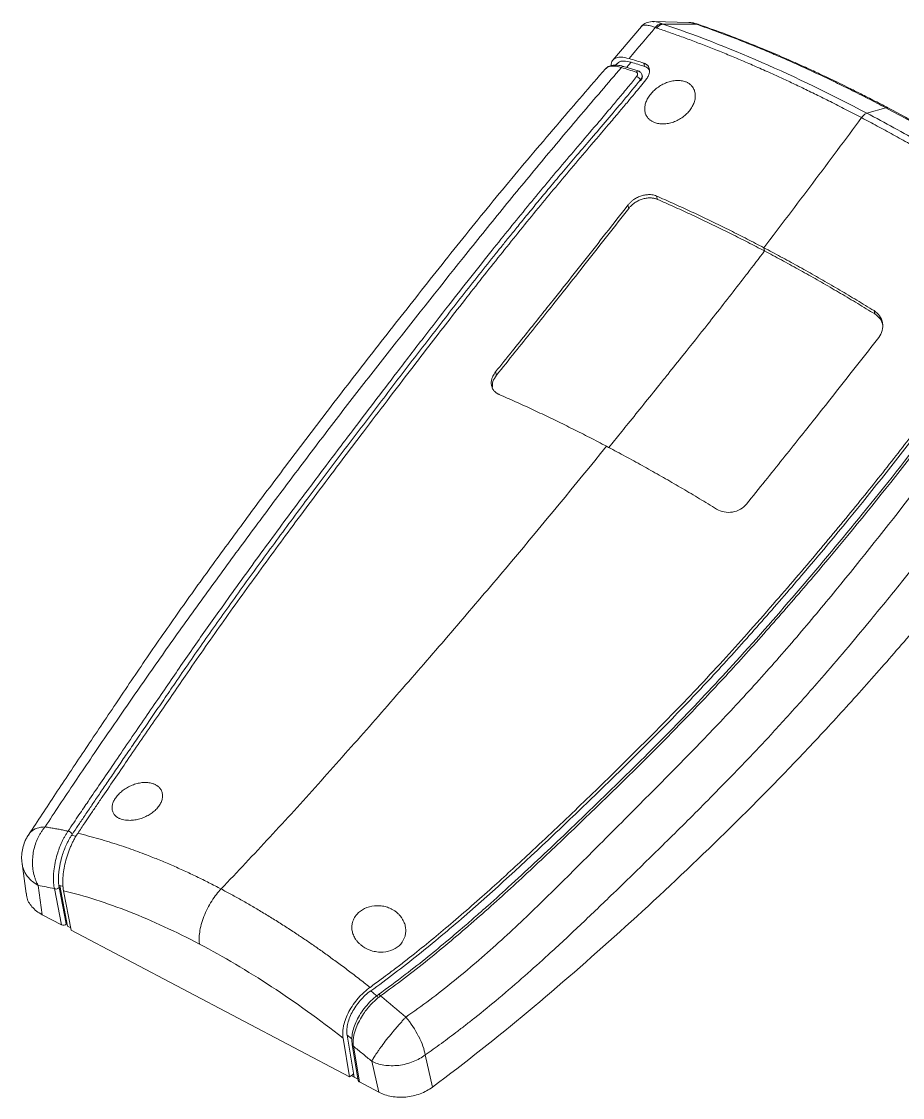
# Model space of a CAD drawing. Header units: inches. Extents: x 2021 to 3023, y 1089 to 1338.
# Drawn here: x 2304.8 to 2346.2, y 1145.5 to 1196.1 of the extents above; entities that cross this region are included whole.
import ezdxf

# ---------------------------------------------------------------- set-up
doc = ezdxf.new("R2010")
doc.units = ezdxf.units.IN

msp = doc.modelspace()

# ---------------------------------------------------------------- linework, layer by layer
at = {"color": 7, "linetype": 'Continuous', "lineweight": 15}
for p, q in [((2333.939, 1195.851), (2332.596, 1194.266)), ((2336.183, 1196.042), (2334.5, 1196.082)), ((2334.528, 1196.073), (2334.507, 1196.071)), ((2332.785, 1194.101), (2332.721, 1194.027)), ((2333.788, 1193.757), (2333.096, 1193.974)), ((2334.05, 1194.127), (2334.09, 1193.969)), ((2333.986, 1193.504), (2333.966, 1193.584)), ((2345.42, 1192.031), (2344.536, 1191.773)), ((2334.65, 1187.88), (2334.687, 1187.725)), ((2333.341, 1187.294), (2333.298, 1187.447)), ((2339.727, 1185.299), (2339.691, 1185.453)), ((2344.905, 1182.34), (2344.869, 1182.495)), ((2327.086, 1179.618), (2327.128, 1179.465)), ((2304.834, 1156.518), (2305.024, 1155.103)), ((2305.78, 1154.107), (2305.594, 1155.483)), ((2306.354, 1155.335), (2306.686, 1153.629)), ((2306.91, 1153.683), (2306.577, 1155.39)), ((2306.605, 1155.476), (2306.975, 1153.575)), ((2307.146, 1153.387), (2306.786, 1155.236)), ((2306.686, 1153.629), (2305.78, 1154.107)), ((2306.91, 1153.683), (2306.944, 1153.736)), ((2307.124, 1153.496), (2306.975, 1153.575)), ((2320.227, 1146.493), (2307.146, 1153.387)), ((2319.918, 1148.315), (2320.227, 1146.493)), ((2320.109, 1148.448), (2320.442, 1146.483)), ((2320.346, 1148.003), (2320.345, 1148.008)), ((2320.347, 1148), (2320.63, 1146.327)), ((2320.402, 1147.932), (2320.687, 1146.251)), ((2321.264, 1147.225), (2321.593, 1145.773)), ((2324.119, 1146.009), (2323.778, 1147.52)), ((2320.444, 1146.478), (2320.304, 1146.551)), ((2320.442, 1146.483), (2320.405, 1146.627)), ((2320.442, 1146.483), (2320.443, 1146.477)), ((2320.443, 1146.477), (2320.621, 1146.384)), ((2321.593, 1145.773), (2320.687, 1146.251))]:
    msp.add_line(p, q, dxfattribs=at)
at = {"color": 8, "linetype": 'Continuous', "lineweight": 15}
for p, q in [((2333.451, 1194.169), (2333.245, 1193.928)), ((2333.894, 1193.34), (2333.903, 1193.302)), ((2332.408, 1176.064), (2333.013, 1176.811)), ((2307.181, 1157.836), (2307.364, 1157.794)), ((2306.605, 1155.476), (2306.762, 1155.439)), ((2320.109, 1148.448), (2320.33, 1148.273))]:
    msp.add_line(p, q, dxfattribs=at)
at = {"color": 7, "linetype": 'Continuous', "lineweight": 15, "flags": 128}
msp.add_lwpolyline([(2305.104, 1157.811), (2305.141, 1157.875), (2305.146, 1157.884)], dxfattribs=at)
at = {"color": 8, "linetype": 'Continuous', "lineweight": 15, "flags": 128}
msp.add_lwpolyline([(2305.146, 1157.884), (2305.187, 1157.939), (2305.241, 1157.997)], dxfattribs=at)
at = {"color": 7, "linetype": 'Continuous', "lineweight": 15}
for centre, radius, start, end in [((2334.958, 1195.56), 0.438, 100.9825, 146.7341), ((2333.543, 1193.118), 0.414, 32.2873, 65.4913), ((2306.976, 1157.817), 0.22, 18.021, 85.6513), ((2319.001, 1146.092), 5.026, 27.2007, 39.669)]:
    msp.add_arc(centre, radius, start, end, dxfattribs=at)
at = {"color": 8, "linetype": 'Continuous', "lineweight": 15}
for centre, radius, start, end in [((2333.086, 1193.872), 0.102, 73.2664, 151.7058), ((2333.776, 1193.656), 0.0996, 69.9113, 152.5701), ((2321.568, 1150.222), 0.135, 33.5646, 86.3116), ((2320.447, 1148.024), 0.103, 191.6566, 244.3511)]:
    msp.add_arc(centre, radius, start, end, dxfattribs=at)
at = {"color": 7, "linetype": 'Continuous', "lineweight": 15}
for points in [[(2334.592, 1195.801), (2334.182, 1195.312), (2333.771, 1194.826), (2333.359, 1194.344)], [(2334.939, 1195.962), (2334.918, 1195.972), (2334.896, 1195.981), (2334.875, 1195.99)], [(2334.947, 1195.962), (2335.463, 1195.962), (2335.976, 1195.963), (2336.487, 1195.964)], [(2333.359, 1194.344), (2333.588, 1194.274), (2333.818, 1194.201), (2334.05, 1194.127)], [(2333.688, 1193.702), (2333.456, 1193.777), (2333.225, 1193.85), (2332.996, 1193.92)], [(2334.09, 1193.969), (2333.876, 1194.038), (2333.663, 1194.104), (2333.451, 1194.169)], [(2305.594, 1155.483), (2305.844, 1155.44), (2306.097, 1155.39), (2306.354, 1155.335)], [(2322.87, 1149.301), (2322.477, 1149.639), (2322.08, 1149.972), (2321.681, 1150.297)], [(2320.405, 1146.627), (2320.346, 1146.583), (2320.287, 1146.538), (2320.227, 1146.493)]]:
    msp.add_open_spline(points, degree=3, dxfattribs=at)
for points, knots in [([(2334.518, 1196.081), (2334.413, 1196.076), (2334.252, 1196.068), (2334.052, 1195.967), (2333.972, 1195.883), (2333.931, 1195.841)], [0, 0, 0, 0, 0.4821096, 0.7382171, 1, 1, 1, 1]), ([(2334.658, 1195.775), (2334.647, 1195.779), (2334.625, 1195.788), (2334.603, 1195.796), (2334.592, 1195.801)], [0, 0, 0, 0, 0.494306, 1, 1, 1, 1]), ([(2334.658, 1195.775), (2334.667, 1195.787), (2334.687, 1195.812), (2334.718, 1195.844), (2334.751, 1195.873), (2334.784, 1195.898), (2334.816, 1195.919), (2334.849, 1195.935), (2334.88, 1195.948), (2334.91, 1195.957), (2334.929, 1195.96), (2334.939, 1195.962)], [0, 0, 0, 0, 0.122521, 0.243523, 0.362327, 0.478311, 0.590934, 0.699738, 0.804355, 0.904507, 1, 1, 1, 1]), ([(2344.284, 1191.565), (2344.157, 1191.631), (2343.906, 1191.763), (2343.536, 1191.954), (2343.175, 1192.139), (2342.824, 1192.316), (2342.483, 1192.486), (2342.152, 1192.649), (2341.83, 1192.806), (2341.518, 1192.957), (2341.216, 1193.101), (2340.922, 1193.239), (2340.639, 1193.371), (2340.221, 1193.563), (2339.671, 1193.811), (2338.993, 1194.107), (2338.33, 1194.389), (2337.682, 1194.655), (2337.048, 1194.907), (2336.429, 1195.145), (2335.824, 1195.368), (2335.234, 1195.579), (2334.849, 1195.71), (2334.658, 1195.775)], [0, 0, 0, 0, 0.037486, 0.0741054, 0.1098607, 0.1447534, 0.1787839, 0.2119522, 0.2442579, 0.2757003, 0.306279, 0.3359934, 0.3648432, 0.3928281, 0.4638672, 0.5340081, 0.6032523, 0.671602, 0.7390598, 0.805628, 0.8713077, 0.9360989, 1, 1, 1, 1]), ([(2334.947, 1195.962), (2334.945, 1195.962), (2334.943, 1195.962), (2334.94, 1195.962), (2334.939, 1195.962)], [0, 0, 0, 0, 0.504319, 1, 1, 1, 1]), ([(2334.947, 1195.962), (2336.434, 1195.465), (2337.987, 1194.862), (2341.196, 1193.461), (2342.85, 1192.661), (2344.536, 1191.773)], [0, 0, 0, 0, 0.5, 0.5, 1, 1, 1, 1]), ([(2336.167, 1196.032), (2336.191, 1196.034), (2336.277, 1196.041), (2336.399, 1195.996), (2336.487, 1195.964)], [0, 0, 0, 0, 0.284713, 1, 1, 1, 1]), ([(2336.612, 1195.949), (2336.512, 1195.981), (2336.361, 1196.03), (2336.233, 1196.032), (2336.19, 1196.033)], [0, 0, 0, 0, 0.658333, 1, 1, 1, 1]), ([(2336.487, 1195.964), (2336.594, 1195.927), (2336.81, 1195.853), (2337.137, 1195.736), (2337.468, 1195.616), (2337.803, 1195.492), (2338.144, 1195.363), (2338.488, 1195.23), (2338.837, 1195.092), (2339.19, 1194.95), (2339.547, 1194.804), (2339.909, 1194.653), (2340.275, 1194.497), (2340.646, 1194.337), (2341.02, 1194.171), (2341.4, 1194.002), (2341.783, 1193.827), (2342.17, 1193.647), (2342.562, 1193.463), (2342.958, 1193.274), (2343.358, 1193.079), (2343.763, 1192.88), (2344.171, 1192.675), (2344.584, 1192.466), (2345, 1192.251), (2345.28, 1192.104), (2345.42, 1192.031)], [0, 0, 0, 0, 0.038473, 0.077223, 0.11625, 0.155555, 0.195138, 0.234999, 0.275137, 0.315553, 0.356247, 0.397219, 0.438468, 0.479996, 0.521802, 0.563886, 0.606248, 0.648888, 0.691806, 0.735003, 0.778476, 0.822227, 0.866255, 0.91056, 0.955141, 1, 1, 1, 1]), ([(2345.525, 1192.025), (2345.29, 1192.148), (2344.834, 1192.387), (2344.194, 1192.711), (2343.637, 1192.989), (2343.166, 1193.218), (2342.715, 1193.435), (2342.215, 1193.67), (2341.586, 1193.96), (2340.819, 1194.303), (2339.909, 1194.693), (2338.882, 1195.112), (2337.759, 1195.546), (2336.995, 1195.814), (2336.601, 1195.953)], [0, 0, 0, 0, 0.075398, 0.146242, 0.206531, 0.256264, 0.299871, 0.354131, 0.420663, 0.508025, 0.610243, 0.727322, 0.859266, 1, 1, 1, 1]), ([(2332.523, 1194.01), (2332.522, 1194.054), (2332.516, 1194.206), (2332.665, 1194.353), (2332.944, 1194.438), (2333.221, 1194.375), (2333.359, 1194.344)], [0, 0, 0, 0, 0.118285, 0.413676, 0.708191, 1, 1, 1, 1]), ([(2333.451, 1194.169), (2333.333, 1194.195), (2333.094, 1194.247), (2332.874, 1194.205), (2332.817, 1194.115), (2332.8, 1194.087)], [0, 0, 0, 0, 0.4091674, 0.8221272, 1, 1, 1, 1]), ([(2332.247, 1193.859), (2331.523, 1193.02), (2329.983, 1191.236), (2327.697, 1188.547), (2325.41, 1185.731), (2323.202, 1182.944), (2321.056, 1180.206), (2318.98, 1177.521), (2317.072, 1174.998), (2315.314, 1172.646), (2313.696, 1170.437), (2312.127, 1168.25), (2310.611, 1166.064), (2309.153, 1163.899), (2307.749, 1161.802), (2306.402, 1159.783), (2305.562, 1158.513), (2305.146, 1157.883)], [0, 0, 0, 0, 0.070263, 0.149606, 0.227645, 0.304253, 0.379522, 0.453599, 0.526376, 0.588997, 0.650654, 0.711357, 0.771111, 0.8298, 0.887477, 0.944213, 1, 1, 1, 1]), ([(2305.916, 1158.235), (2306.363, 1158.921), (2306.83, 1159.623), (2307.792, 1161.053), (2308.288, 1161.781), (2309.298, 1163.255), (2309.814, 1164.002), (2310.859, 1165.507), (2311.39, 1166.266), (2312.466, 1167.783), (2313.01, 1168.538), (2314.099, 1170.037), (2314.645, 1170.783), (2315.742, 1172.271), (2316.293, 1173.013), (2317.402, 1174.496), (2317.961, 1175.238), (2319.09, 1176.727), (2319.662, 1177.474), (2320.818, 1178.971), (2321.403, 1179.72), (2323.172, 1181.973), (2324.367, 1183.481), (2326.175, 1185.74), (2326.782, 1186.493), (2328.003, 1187.995), (2328.618, 1188.743), (2329.855, 1190.23), (2330.478, 1190.969), (2331.732, 1192.444), (2332.363, 1193.18), (2332.996, 1193.92)], [0, 0, 0, 0, 0.0625, 0.0625, 0.125, 0.125, 0.1875, 0.1875, 0.25, 0.25, 0.3125, 0.3125, 0.375, 0.375, 0.4375, 0.4375, 0.5, 0.5, 0.5625, 0.5625, 0.625, 0.625, 0.75, 0.75, 0.8125, 0.8125, 0.875, 0.875, 0.9375, 0.9375, 1, 1, 1, 1]), ([(2332.996, 1193.92), (2332.956, 1193.932), (2332.872, 1193.957), (2332.751, 1193.98), (2332.632, 1193.992), (2332.527, 1193.988), (2332.428, 1193.971), (2332.336, 1193.933), (2332.272, 1193.895), (2332.25, 1193.86), (2332.249, 1193.857)], [0, 0, 0, 0, 0.118818, 0.245673, 0.380465, 0.522914, 0.64116, 0.794737, 0.983135, 1, 1, 1, 1]), ([(2333.097, 1193.974), (2332.995, 1193.998), (2332.792, 1194.046), (2332.538, 1194.027), (2332.363, 1193.971), (2332.302, 1193.901), (2332.284, 1193.881)], [0, 0, 0, 0, 0.290688, 0.584464, 0.879831, 1, 1, 1, 1]), ([(2333.97, 1193.566), (2333.964, 1193.588), (2333.952, 1193.631), (2333.912, 1193.687), (2333.859, 1193.731), (2333.815, 1193.748), (2333.793, 1193.756)], [0, 0, 0, 0, 0.248627, 0.500948, 0.75289, 1, 1, 1, 1]), ([(2334.05, 1194.127), (2334.065, 1194.122), (2334.095, 1194.111), (2334.135, 1194.091), (2334.173, 1194.067), (2334.206, 1194.039), (2334.25, 1193.993), (2334.294, 1193.922), (2334.322, 1193.818), (2334.321, 1193.703), (2334.295, 1193.597), (2334.255, 1193.503), (2334.21, 1193.424), (2334.171, 1193.373), (2334.152, 1193.348)], [0, 0, 0, 0, 0.052672, 0.104576, 0.15605, 0.207444, 0.259106, 0.385409, 0.509768, 0.632038, 0.754966, 0.836519, 0.917675, 1, 1, 1, 1]), ([(2334.317, 1193.781), (2334.303, 1193.806), (2334.273, 1193.861), (2334.196, 1193.926), (2334.125, 1193.955), (2334.09, 1193.969)], [0, 0, 0, 0, 0.27847, 0.63668, 1, 1, 1, 1]), ([(2306.993, 1158.037), (2307.082, 1158.168), (2307.253, 1158.421), (2307.5, 1158.787), (2307.726, 1159.121), (2308.062, 1159.617), (2308.529, 1160.303), (2309.162, 1161.231), (2309.837, 1162.219), (2310.527, 1163.229), (2311.194, 1164.206), (2312.034, 1165.432), (2313.063, 1166.923), (2314.433, 1168.859), (2315.967, 1170.978), (2317.518, 1173.079), (2318.99, 1175.042), (2320.223, 1176.673), (2321.388, 1178.205), (2322.505, 1179.667), (2323.673, 1181.188), (2324.832, 1182.685), (2325.905, 1184.053), (2327.132, 1185.6), (2328.558, 1187.363), (2329.942, 1189.025), (2331.072, 1190.352), (2331.824, 1191.231), (2332.429, 1191.944), (2332.885, 1192.487), (2333.303, 1192.989), (2333.582, 1193.332), (2333.715, 1193.495)], [0, 0, 0, 0, 0.011856, 0.022721, 0.0326, 0.041496, 0.066552, 0.09271, 0.121943, 0.151309, 0.178583, 0.204392, 0.254357, 0.303476, 0.367785, 0.434143, 0.481918, 0.533821, 0.571417, 0.610319, 0.656144, 0.69842, 0.735196, 0.770467, 0.827881, 0.883194, 0.911165, 0.94069, 0.957879, 0.971522, 0.986414, 1, 1, 1, 1]), ([(2307.185, 1157.885), (2307.277, 1158.021), (2307.466, 1158.301), (2307.763, 1158.74), (2308.082, 1159.212), (2308.426, 1159.718), (2308.793, 1160.257), (2309.184, 1160.831), (2309.599, 1161.44), (2310.039, 1162.083), (2310.501, 1162.761), (2310.988, 1163.475), (2311.499, 1164.224), (2312.296, 1165.39), (2313.395, 1166.985), (2314.822, 1168.994), (2316.315, 1171.052), (2317.829, 1173.102), (2319.354, 1175.134), (2320.869, 1177.135), (2322.4, 1179.143), (2323.944, 1181.157), (2325.507, 1183.172), (2326.672, 1184.646), (2327.435, 1185.599), (2327.799, 1186.051), (2328.206, 1186.553), (2328.657, 1187.106), (2329.154, 1187.709), (2329.696, 1188.362), (2330.285, 1189.064), (2330.923, 1189.815), (2331.609, 1190.617), (2332.338, 1191.471), (2333.109, 1192.382), (2333.627, 1193.015), (2333.894, 1193.34)], [0, 0, 0, 0, 0.012164, 0.025212, 0.039144, 0.053965, 0.069673, 0.08627, 0.103754, 0.122127, 0.141387, 0.161535, 0.182568, 0.204487, 0.25952, 0.316134, 0.37434, 0.434132, 0.490195, 0.546257, 0.602317, 0.658367, 0.714403, 0.770427, 0.781632, 0.794275, 0.808358, 0.82388, 0.840842, 0.859242, 0.879081, 0.900363, 0.923093, 0.947275, 0.972909, 1, 1, 1, 1]), ([(2334.152, 1193.348), (2334.065, 1193.241), (2333.885, 1193.019), (2333.604, 1192.678), (2333.283, 1192.292), (2332.898, 1191.834), (2332.408, 1191.254), (2331.965, 1190.733), (2331.392, 1190.062), (2330.466, 1188.973), (2329.06, 1187.287), (2327.393, 1185.227), (2325.683, 1183.062), (2323.877, 1180.734), (2322.264, 1178.626), (2320.91, 1176.849), (2319.852, 1175.453), (2318.828, 1174.092), (2317.825, 1172.749), (2316.875, 1171.463), (2315.962, 1170.215), (2315.073, 1168.987), (2314.204, 1167.772), (2313.348, 1166.554), (2312.357, 1165.124), (2311.188, 1163.419), (2309.897, 1161.533), (2308.931, 1160.123), (2308.329, 1159.237), (2308.045, 1158.818), (2307.753, 1158.385), (2307.559, 1158.098), (2307.448, 1157.934)], [0, 0, 0, 0, 0.008909, 0.0184, 0.028474, 0.04127, 0.056938, 0.077424, 0.085411, 0.113911, 0.169943, 0.228095, 0.286997, 0.351092, 0.422564, 0.463209, 0.500215, 0.540021, 0.578175, 0.614061, 0.649322, 0.684249, 0.718371, 0.752337, 0.787073, 0.838655, 0.896143, 0.948096, 0.961364, 0.9742, 0.985285, 1, 1, 1, 1]), ([(2333.715, 1193.495), (2333.72, 1193.502), (2333.731, 1193.515), (2333.742, 1193.536), (2333.751, 1193.556), (2333.758, 1193.58), (2333.761, 1193.607), (2333.757, 1193.641), (2333.74, 1193.67), (2333.715, 1193.691), (2333.697, 1193.698), (2333.688, 1193.702)], [0, 0, 0, 0, 0.080677, 0.159691, 0.238533, 0.318701, 0.437328, 0.556628, 0.759357, 0.87913, 1, 1, 1, 1]), ([(2333.975, 1193.541), (2333.979, 1193.516), (2333.987, 1193.464), (2333.958, 1193.378), (2333.92, 1193.325), (2333.903, 1193.302)], [0, 0, 0, 0, 0.340623, 0.705654, 1, 1, 1, 1]), ([(2334.55, 1191.336), (2334.529, 1191.344), (2334.488, 1191.361), (2334.432, 1191.391), (2334.379, 1191.424), (2334.33, 1191.461), (2334.285, 1191.502), (2334.219, 1191.574), (2334.145, 1191.689), (2334.095, 1191.859), (2334.09, 1192.045), (2334.128, 1192.239), (2334.21, 1192.436), (2334.334, 1192.627), (2334.491, 1192.809), (2334.681, 1192.971), (2334.894, 1193.108), (2335.123, 1193.215), (2335.359, 1193.287), (2335.553, 1193.312), (2335.703, 1193.313), (2335.811, 1193.304), (2335.914, 1193.284), (2335.977, 1193.263), (2336.009, 1193.252)], [0, 0, 0, 0, 0.021246, 0.042274, 0.063174, 0.084035, 0.10495, 0.12601, 0.187659, 0.248494, 0.30948, 0.370332, 0.43055, 0.491799, 0.55391, 0.615684, 0.679254, 0.743453, 0.807425, 0.872011, 0.904283, 0.936169, 0.967973, 1, 1, 1, 1]), ([(2336.009, 1193.252), (2336.029, 1193.244), (2336.07, 1193.228), (2336.126, 1193.198), (2336.179, 1193.165), (2336.228, 1193.128), (2336.273, 1193.088), (2336.341, 1193.014), (2336.416, 1192.897), (2336.469, 1192.722), (2336.477, 1192.531), (2336.441, 1192.331), (2336.361, 1192.129), (2336.238, 1191.933), (2336.079, 1191.75), (2335.888, 1191.589), (2335.673, 1191.455), (2335.442, 1191.353), (2335.204, 1191.288), (2335.008, 1191.267), (2334.857, 1191.269), (2334.749, 1191.281), (2334.645, 1191.303), (2334.582, 1191.325), (2334.55, 1191.336)], [0, 0, 0, 0, 0.021158, 0.042083, 0.062864, 0.083593, 0.104362, 0.125262, 0.186706, 0.247405, 0.308464, 0.369615, 0.430362, 0.492177, 0.554759, 0.616823, 0.680326, 0.744222, 0.807805, 0.872012, 0.904206, 0.936063, 0.967891, 1, 1, 1, 1]), ([(2344.284, 1191.565), (2344.322, 1191.617), (2344.366, 1191.665), (2344.454, 1191.737), (2344.498, 1191.762), (2344.536, 1191.773)], [0, 0, 0, 0, 0.5, 0.5, 1, 1, 1, 1]), ([(2344.536, 1191.773), (2345.379, 1191.329), (2346.228, 1190.863), (2347.938, 1189.89), (2348.799, 1189.382), (2351.394, 1187.798), (2353.139, 1186.662), (2354.875, 1185.461)], [0, 0, 0, 0, 0.25, 0.25, 0.5, 0.5, 1, 1, 1, 1]), ([(2355.004, 1186.206), (2353.393, 1187.311), (2351.777, 1188.357), (2349.373, 1189.818), (2348.575, 1190.287), (2346.99, 1191.187), (2346.202, 1191.618), (2345.42, 1192.031)], [0, 0, 0, 0, 0.5, 0.5, 0.75, 0.75, 1, 1, 1, 1]), ([(2355.072, 1186.221), (2354.378, 1186.691), (2353.002, 1187.623), (2350.977, 1188.906), (2349.039, 1190.075), (2347.229, 1191.113), (2346.076, 1191.729), (2345.525, 1192.024)], [0, 0, 0, 0, 0.21656, 0.42908, 0.631496, 0.823808, 1, 1, 1, 1]), ([(2339.691, 1185.453), (2340.46, 1186.458), (2341.229, 1187.474), (2342.762, 1189.512), (2343.526, 1190.535), (2344.284, 1191.565)], [0, 0, 0, 0, 0.5, 0.5, 1, 1, 1, 1]), ([(2344.284, 1191.565), (2344.406, 1191.5), (2344.652, 1191.37), (2345.022, 1191.171), (2345.395, 1190.969), (2345.771, 1190.763), (2346.15, 1190.553), (2346.531, 1190.339), (2346.916, 1190.121), (2347.302, 1189.899), (2347.692, 1189.674), (2348.084, 1189.444), (2348.479, 1189.211), (2348.876, 1188.973), (2349.275, 1188.732), (2349.677, 1188.486), (2350.081, 1188.237), (2350.488, 1187.983), (2350.897, 1187.726), (2351.308, 1187.465), (2351.721, 1187.199), (2352.137, 1186.93), (2352.554, 1186.657), (2352.973, 1186.379), (2353.394, 1186.098), (2353.817, 1185.813), (2354.242, 1185.523), (2354.526, 1185.328), (2354.668, 1185.23)], [0, 0, 0, 0, 0.036124, 0.072434, 0.108932, 0.145616, 0.182486, 0.219544, 0.256789, 0.29422, 0.331839, 0.369645, 0.407639, 0.445819, 0.484187, 0.522742, 0.561485, 0.600414, 0.639531, 0.678835, 0.718326, 0.758004, 0.797869, 0.837922, 0.878161, 0.918587, 0.9592, 1, 1, 1, 1]), ([(2333.298, 1187.447), (2333.312, 1187.464), (2333.338, 1187.497), (2333.382, 1187.545), (2333.428, 1187.59), (2333.477, 1187.634), (2333.529, 1187.676), (2333.619, 1187.741), (2333.754, 1187.82), (2333.939, 1187.895), (2334.128, 1187.94), (2334.294, 1187.952), (2334.433, 1187.942), (2334.547, 1187.92), (2334.616, 1187.893), (2334.65, 1187.88)], [0, 0, 0, 0, 0.0420122, 0.0837154, 0.1252928, 0.1669293, 0.2088092, 0.2511136, 0.3759303, 0.5011171, 0.6258172, 0.7504308, 0.8340479, 0.9167641, 1, 1, 1, 1]), ([(2334.687, 1187.725), (2334.67, 1187.732), (2334.636, 1187.746), (2334.582, 1187.762), (2334.527, 1187.775), (2334.47, 1187.785), (2334.412, 1187.791), (2334.311, 1187.795), (2334.165, 1187.784), (2333.976, 1187.738), (2333.791, 1187.664), (2333.638, 1187.573), (2333.516, 1187.479), (2333.421, 1187.391), (2333.367, 1187.326), (2333.341, 1187.294)], [0, 0, 0, 0, 0.041791, 0.083273, 0.124621, 0.166013, 0.207628, 0.24964, 0.375302, 0.501053, 0.626594, 0.751871, 0.835013, 0.917247, 1, 1, 1, 1]), ([(2334.65, 1187.88), (2334.777, 1187.824), (2335.032, 1187.713), (2335.414, 1187.543), (2335.798, 1187.369), (2336.183, 1187.192), (2336.57, 1187.011), (2336.957, 1186.828), (2337.345, 1186.641), (2337.734, 1186.451), (2338.124, 1186.258), (2338.514, 1186.061), (2338.906, 1185.862), (2339.298, 1185.659), (2339.56, 1185.522), (2339.691, 1185.453)], [0, 0, 0, 0, 0.07709, 0.154155, 0.231194, 0.308208, 0.385195, 0.462153, 0.539083, 0.615981, 0.692847, 0.76968, 0.846481, 0.923253, 1, 1, 1, 1]), ([(2334.687, 1187.725), (2334.814, 1187.669), (2335.068, 1187.559), (2335.45, 1187.388), (2335.834, 1187.215), (2336.219, 1187.038), (2336.605, 1186.857), (2336.992, 1186.674), (2337.381, 1186.487), (2337.77, 1186.297), (2338.16, 1186.104), (2338.55, 1185.907), (2338.942, 1185.708), (2339.334, 1185.505), (2339.596, 1185.368), (2339.727, 1185.299)], [0, 0, 0, 0, 0.077075, 0.154104, 0.231102, 0.308088, 0.385075, 0.462059, 0.539026, 0.61596, 0.692843, 0.769673, 0.846465, 0.923235, 1, 1, 1, 1]), ([(2327.086, 1179.618), (2327.345, 1179.94), (2327.841, 1180.556), (2328.551, 1181.441), (2329.192, 1182.242), (2329.765, 1182.961), (2330.451, 1183.823), (2331.281, 1184.87), (2332.283, 1186.144), (2332.957, 1187.009), (2333.298, 1187.447)], [0, 0, 0, 0, 0.124663, 0.238435, 0.341353, 0.433444, 0.514723, 0.672469, 0.834201, 1, 1, 1, 1]), ([(2327.128, 1179.465), (2327.417, 1179.824), (2327.981, 1180.525), (2328.805, 1181.552), (2329.586, 1182.53), (2330.435, 1183.596), (2331.357, 1184.761), (2332.358, 1186.033), (2333.016, 1186.877), (2333.341, 1187.294)], [0, 0, 0, 0, 0.138992, 0.271071, 0.396449, 0.515328, 0.680546, 0.84209, 1, 1, 1, 1]), ([(2339.727, 1185.299), (2339.457, 1184.946), (2339.054, 1184.42), (2338.65, 1183.899), (2338.517, 1183.727)], [0.79460291, 0.79460291, 0.79460291, 0.79460291, 0.81619602, 0.82685824, 0.82685824, 0.82685824, 0.82685824]), ([(2344.869, 1182.495), (2344.735, 1182.577), (2344.467, 1182.741), (2344.066, 1182.984), (2343.665, 1183.223), (2343.265, 1183.46), (2342.865, 1183.694), (2342.466, 1183.925), (2342.067, 1184.153), (2341.669, 1184.377), (2341.272, 1184.599), (2340.875, 1184.817), (2340.48, 1185.032), (2340.085, 1185.245), (2339.823, 1185.383), (2339.691, 1185.453)], [0, 0, 0, 0, 0.077072, 0.154098, 0.231095, 0.308079, 0.385066, 0.462051, 0.539018, 0.615952, 0.692837, 0.769668, 0.846462, 0.923233, 1, 1, 1, 1]), ([(2339.727, 1185.299), (2339.859, 1185.23), (2340.121, 1185.091), (2340.516, 1184.879), (2340.911, 1184.663), (2341.308, 1184.445), (2341.705, 1184.223), (2342.103, 1183.999), (2342.502, 1183.771), (2342.901, 1183.54), (2343.301, 1183.306), (2343.701, 1183.069), (2344.102, 1182.829), (2344.503, 1182.586), (2344.771, 1182.422), (2344.905, 1182.34)], [0, 0, 0, 0, 0.0767651, 0.1535352, 0.230327, 0.307157, 0.3840405, 0.4609736, 0.5379405, 0.6149254, 0.6919123, 0.7688976, 0.8458963, 0.9229249, 1, 1, 1, 1]), ([(2351.902, 1183.994), (2351.824, 1183.882), (2351.661, 1183.651), (2351.412, 1183.294), (2351.129, 1182.887), (2350.794, 1182.403), (2350.37, 1181.789), (2349.987, 1181.237), (2349.492, 1180.525), (2348.681, 1179.375), (2347.398, 1177.624), (2345.796, 1175.529), (2344.075, 1173.37), (2342.186, 1171.085), (2340.44, 1169.048), (2338.942, 1167.347), (2337.749, 1166.022), (2336.563, 1164.746), (2335.37, 1163.504), (2334.21, 1162.327), (2333.073, 1161.198), (2331.944, 1160.096), (2330.821, 1159.015), (2329.692, 1157.941), (2328.362, 1156.69), (2326.753, 1155.217), (2324.922, 1153.615), (2323.498, 1152.447), (2322.576, 1151.73), (2322.135, 1151.394), (2321.672, 1151.05), (2321.362, 1150.824), (2321.185, 1150.695)], [0, 0, 0, 0, 0.0089088, 0.0184002, 0.0284742, 0.0412697, 0.0569379, 0.077424, 0.085411, 0.1139114, 0.1699427, 0.2280952, 0.2869967, 0.3510916, 0.4225641, 0.4632092, 0.5002153, 0.5400211, 0.5781748, 0.6140612, 0.6493221, 0.6842487, 0.7183711, 0.7523365, 0.7870734, 0.8386554, 0.8961431, 0.9480958, 0.9613636, 0.9742004, 0.9852851, 1, 1, 1, 1]), ([(2321.216, 1150.53), (2321.594, 1150.803), (2321.969, 1151.079), (2322.713, 1151.643), (2323.081, 1151.931), (2324.178, 1152.808), (2324.898, 1153.412), (2327.035, 1155.266), (2328.433, 1156.556), (2330.498, 1158.513), (2331.182, 1159.168), (2332.54, 1160.484), (2333.215, 1161.145), (2334.553, 1162.478), (2335.216, 1163.15), (2336.526, 1164.512), (2337.174, 1165.202), (2338.453, 1166.601), (2339.086, 1167.31), (2340.341, 1168.738), (2340.964, 1169.459), (2342.817, 1171.635), (2344.03, 1173.106), (2346.397, 1176.092), (2347.55, 1177.607), (2349.774, 1180.691), (2350.836, 1182.268), (2351.942, 1183.837)], [0, 0, 0, 0, 0.03125, 0.03125, 0.0625, 0.0625, 0.125, 0.125, 0.25, 0.25, 0.3125, 0.3125, 0.375, 0.375, 0.4375, 0.4375, 0.5, 0.5, 0.5625, 0.5625, 0.625, 0.625, 0.75, 0.75, 0.875, 0.875, 1, 1, 1, 1]), ([(2352.274, 1183.689), (2352.028, 1183.339), (2351.566, 1182.68), (2350.923, 1181.751), (2350.364, 1180.946), (2349.887, 1180.263), (2349.484, 1179.693), (2348.698, 1178.594), (2347.021, 1176.326), (2344.453, 1173.058), (2341.408, 1169.424), (2338.562, 1166.177), (2335.775, 1163.209), (2333.062, 1160.501), (2330.813, 1158.333), (2329.067, 1156.678), (2327.876, 1155.572), (2326.934, 1154.721), (2326.193, 1154.066), (2325.573, 1153.526), (2324.803, 1152.87), (2323.877, 1152.107), (2322.79, 1151.247), (2321.998, 1150.666), (2321.577, 1150.357)], [0, 0, 0, 0, 0.0278934, 0.0525723, 0.0740396, 0.0922981, 0.1073499, 0.1200161, 0.1811946, 0.2928349, 0.3925213, 0.492213, 0.576788, 0.6613687, 0.7459531, 0.7831727, 0.819699, 0.852972, 0.8669085, 0.8850488, 0.9074296, 0.9340488, 0.9649038, 1, 1, 1, 1]), ([(2352.39, 1183.654), (2351.837, 1182.872), (2351.296, 1182.087), (2350.21, 1180.525), (2349.665, 1179.747), (2348.55, 1178.206), (2347.982, 1177.442), (2346.831, 1175.925), (2346.246, 1175.172), (2344.471, 1172.929), (2343.259, 1171.456), (2341.408, 1169.279), (2340.785, 1168.559), (2339.532, 1167.129), (2338.9, 1166.42), (2337.621, 1165.02), (2336.973, 1164.329), (2335.662, 1162.964), (2334.999, 1162.291), (2332.993, 1160.286), (2331.634, 1158.97), (2329.571, 1157.004), (2328.88, 1156.351), (2327.484, 1155.064), (2326.78, 1154.429), (2325.357, 1153.188), (2324.638, 1152.58), (2323.542, 1151.699), (2323.174, 1151.411), (2322.432, 1150.845), (2322.057, 1150.568), (2321.681, 1150.297)], [0, 0, 0, 0, 0.0625, 0.0625, 0.125, 0.125, 0.1875, 0.1875, 0.25, 0.25, 0.375, 0.375, 0.4375, 0.4375, 0.5, 0.5, 0.5625, 0.5625, 0.625, 0.625, 0.75, 0.75, 0.8125, 0.8125, 0.875, 0.875, 0.9375, 0.9375, 0.96875, 0.96875, 1, 1, 1, 1]), ([(2338.517, 1183.727), (2338.03, 1183.099), (2337.158, 1181.984), (2336.284, 1180.885), (2335.897, 1180.4)], [0.72489158, 0.72489158, 0.72489158, 0.72489158, 0.76378036, 0.79460291, 0.79460291, 0.79460291, 0.79460291]), ([(2322.87, 1149.301), (2323.627, 1149.823), (2324.368, 1150.381), (2325.819, 1151.553), (2326.53, 1152.168), (2327.931, 1153.436), (2328.621, 1154.091), (2329.991, 1155.425), (2330.671, 1156.105), (2332.034, 1157.471), (2332.715, 1158.154), (2334.07, 1159.513), (2334.745, 1160.191), (2336.085, 1161.551), (2336.75, 1162.233), (2338.062, 1163.609), (2338.709, 1164.304), (2339.985, 1165.716), (2340.614, 1166.433), (2341.857, 1167.885), (2342.469, 1168.62), (2344.29, 1170.844), (2345.486, 1172.352), (2347.258, 1174.631), (2347.845, 1175.394), (2349.012, 1176.924), (2349.592, 1177.69), (2350.736, 1179.227), (2351.299, 1179.997), (2352.397, 1181.554), (2352.932, 1182.34), (2353.454, 1183.139)], [0, 0, 0, 0, 0.0625, 0.0625, 0.125, 0.125, 0.1875, 0.1875, 0.25, 0.25, 0.3125, 0.3125, 0.375, 0.375, 0.4375, 0.4375, 0.5, 0.5, 0.5625, 0.5625, 0.625, 0.625, 0.75, 0.75, 0.8125, 0.8125, 0.875, 0.875, 0.9375, 0.9375, 1, 1, 1, 1]), ([(2345.09, 1181.234), (2345.165, 1181.331), (2345.222, 1181.442), (2345.284, 1181.679), (2345.289, 1181.801), (2345.248, 1182.034), (2345.203, 1182.146), (2345.064, 1182.347), (2344.973, 1182.431), (2344.869, 1182.495)], [0, 0, 0, 0, 0.25, 0.25, 0.5, 0.5, 0.75, 0.75, 1, 1, 1, 1]), ([(2344.905, 1182.34), (2345.004, 1182.264), (2345.191, 1182.121), (2345.256, 1181.906), (2345.287, 1181.804)], [0, 0, 0, 0, 0.530046, 1, 1, 1, 1]), ([(2323.778, 1147.52), (2323.904, 1147.608), (2324.158, 1147.787), (2324.539, 1148.064), (2324.925, 1148.35), (2325.314, 1148.644), (2325.708, 1148.949), (2326.353, 1149.457), (2327.277, 1150.214), (2328.428, 1151.205), (2329.698, 1152.345), (2331.046, 1153.602), (2332.366, 1154.87), (2333.772, 1156.233), (2335.339, 1157.765), (2336.806, 1159.227), (2338.017, 1160.461), (2338.967, 1161.445), (2339.888, 1162.424), (2341.056, 1163.697), (2342.61, 1165.445), (2344.16, 1167.285), (2345.401, 1168.799), (2346.589, 1170.265), (2348.123, 1172.194), (2349.716, 1174.257), (2350.997, 1175.956), (2351.969, 1177.275), (2352.741, 1178.353), (2353.261, 1179.094), (2353.714, 1179.747), (2354.243, 1180.525), (2354.658, 1181.154), (2354.863, 1181.465)], [0, 0, 0, 0, 0.01018, 0.020535, 0.031064, 0.04177, 0.052652, 0.063709, 0.095605, 0.13065, 0.162499, 0.206226, 0.249725, 0.280649, 0.333025, 0.392088, 0.415533, 0.445627, 0.481109, 0.502968, 0.557875, 0.632751, 0.658791, 0.684531, 0.754685, 0.818067, 0.853008, 0.892566, 0.924443, 0.93909, 0.951344, 0.975954, 1, 1, 1, 1]), ([(2338.877, 1173.404), (2339.171, 1173.769), (2339.74, 1174.476), (2340.567, 1175.508), (2341.343, 1176.479), (2342.186, 1177.537), (2343.105, 1178.697), (2344.107, 1179.971), (2344.765, 1180.816), (2345.09, 1181.234)], [0, 0, 0, 0, 0.141051, 0.273673, 0.398144, 0.514723, 0.680294, 0.842037, 1, 1, 1, 1]), ([(2335.897, 1180.4), (2335.662, 1180.106), (2335.288, 1179.639), (2334.914, 1179.172), (2334.775, 1178.999)], [0.69513681, 0.69513681, 0.69513681, 0.69513681, 0.71386526, 0.72489158, 0.72489158, 0.72489158, 0.72489158]), ([(2327.256, 1178.555), (2327.24, 1178.562), (2327.207, 1178.577), (2327.161, 1178.603), (2327.118, 1178.632), (2327.079, 1178.664), (2327.042, 1178.698), (2326.987, 1178.76), (2326.926, 1178.857), (2326.884, 1178.999), (2326.878, 1179.152), (2326.907, 1179.293), (2326.955, 1179.416), (2327.012, 1179.519), (2327.061, 1179.585), (2327.086, 1179.618)], [0, 0, 0, 0, 0.042019, 0.083661, 0.1251, 0.166515, 0.208083, 0.249981, 0.37495, 0.499634, 0.624654, 0.749506, 0.833193, 0.916191, 1, 1, 1, 1]), ([(2327.128, 1179.465), (2327.059, 1179.364), (2326.932, 1179.176), (2326.935, 1178.986), (2326.936, 1178.898)], [0, 0, 0, 0, 0.538757, 1, 1, 1, 1]), ([(2355.665, 1178.86), (2354.571, 1177.301), (2353.449, 1175.764), (2351.127, 1172.742), (2349.929, 1171.257), (2348.1, 1169.062), (2347.484, 1168.335), (2346.246, 1166.891), (2345.622, 1166.174), (2344.364, 1164.749), (2343.729, 1164.042), (2342.443, 1162.642), (2341.793, 1161.948), (2339.818, 1159.886), (2338.472, 1158.537), (2335.734, 1155.889), (2334.344, 1154.589), (2331.516, 1152.036), (2330.081, 1150.785), (2327.154, 1148.342), (2325.661, 1147.153), (2324.119, 1146.009)], [0, 0, 0, 0, 0.125, 0.125, 0.25, 0.25, 0.3125, 0.3125, 0.375, 0.375, 0.4375, 0.4375, 0.5, 0.5, 0.625, 0.625, 0.75, 0.75, 0.875, 0.875, 1, 1, 1, 1]), ([(2332.298, 1176.124), (2332.167, 1176.193), (2331.904, 1176.331), (2331.51, 1176.535), (2331.118, 1176.735), (2330.727, 1176.931), (2330.336, 1177.125), (2329.947, 1177.315), (2329.559, 1177.503), (2329.172, 1177.686), (2328.786, 1177.867), (2328.401, 1178.044), (2328.018, 1178.218), (2327.636, 1178.388), (2327.383, 1178.499), (2327.256, 1178.555)], [0, 0, 0, 0, 0.077013, 0.154008, 0.230987, 0.307955, 0.384911, 0.461855, 0.538785, 0.615701, 0.692599, 0.769479, 0.846339, 0.92318, 1, 1, 1, 1]), ([(2334.775, 1178.999), (2334.29, 1178.396), (2333.703, 1177.666), (2333.115, 1176.937), (2333.013, 1176.811)], [0.64856007, 0.64856007, 0.64856007, 0.64856007, 0.68708476, 0.69513681, 0.69513681, 0.69513681, 0.69513681]), ([(2314.186, 1155.32), (2314.956, 1156.125), (2315.72, 1156.938), (2317.24, 1158.581), (2317.997, 1159.411), (2319.506, 1161.091), (2320.259, 1161.942), (2321.769, 1163.659), (2322.527, 1164.526), (2324.046, 1166.272), (2324.806, 1167.151), (2326.322, 1168.92), (2327.077, 1169.808), (2329.33, 1172.489), (2330.817, 1174.297), (2332.298, 1176.124)], [0, 0, 0, 0, 0.125, 0.125, 0.25, 0.25, 0.375, 0.375, 0.5, 0.5, 0.625, 0.625, 0.75, 0.75, 1, 1, 1, 1]), ([(2332.298, 1176.124), (2332.43, 1176.055), (2332.692, 1175.916), (2333.088, 1175.703), (2333.484, 1175.488), (2333.88, 1175.27), (2334.278, 1175.048), (2334.676, 1174.823), (2335.075, 1174.596), (2335.474, 1174.365), (2335.873, 1174.132), (2336.273, 1173.896), (2336.673, 1173.657), (2337.074, 1173.415), (2337.341, 1173.251), (2337.475, 1173.17)], [0, 0, 0, 0, 0.076924, 0.153827, 0.230726, 0.307636, 0.384573, 0.461532, 0.538498, 0.615456, 0.69239, 0.769296, 0.846189, 0.923085, 1, 1, 1, 1]), ([(2337.475, 1173.17), (2337.579, 1173.105), (2337.701, 1173.059), (2337.959, 1173.011), (2338.092, 1173.01), (2338.35, 1173.053), (2338.476, 1173.096), (2338.703, 1173.226), (2338.801, 1173.309), (2338.877, 1173.404)], [0, 0, 0, 0, 0.25, 0.25, 0.5, 0.5, 0.75, 0.75, 1, 1, 1, 1]), ([(2309.492, 1158.604), (2309.472, 1158.611), (2309.431, 1158.625), (2309.375, 1158.651), (2309.324, 1158.68), (2309.276, 1158.713), (2309.233, 1158.748), (2309.169, 1158.812), (2309.101, 1158.913), (2309.059, 1159.062), (2309.063, 1159.226), (2309.111, 1159.397), (2309.202, 1159.569), (2309.332, 1159.736), (2309.494, 1159.893), (2309.684, 1160.033), (2309.896, 1160.151), (2310.121, 1160.243), (2310.353, 1160.304), (2310.544, 1160.326), (2310.691, 1160.326), (2310.799, 1160.316), (2310.901, 1160.298), (2310.964, 1160.278), (2310.995, 1160.268)], [0, 0, 0, 0, 0.021885, 0.043596, 0.065222, 0.086854, 0.108583, 0.130497, 0.19475, 0.258061, 0.321012, 0.383051, 0.443212, 0.503875, 0.564157, 0.623822, 0.6848, 0.746447, 0.808443, 0.871329, 0.903616, 0.935618, 0.967642, 1, 1, 1, 1]), ([(2310.995, 1160.268), (2311.016, 1160.261), (2311.056, 1160.246), (2311.112, 1160.218), (2311.165, 1160.188), (2311.213, 1160.154), (2311.257, 1160.116), (2311.323, 1160.048), (2311.394, 1159.941), (2311.44, 1159.782), (2311.438, 1159.61), (2311.392, 1159.433), (2311.302, 1159.257), (2311.17, 1159.09), (2311.005, 1158.936), (2310.811, 1158.803), (2310.595, 1158.694), (2310.366, 1158.611), (2310.132, 1158.559), (2309.928, 1158.542), (2309.757, 1158.547), (2309.617, 1158.566), (2309.534, 1158.591), (2309.492, 1158.604)], [0, 0, 0, 0, 0.021732, 0.043251, 0.064649, 0.08602, 0.107457, 0.129055, 0.192778, 0.255674, 0.318543, 0.380888, 0.441778, 0.503354, 0.564442, 0.624749, 0.685905, 0.747383, 0.808975, 0.871488, 0.914245, 0.95684, 1, 1, 1, 1]), ([(2305.161, 1157.895), (2305.124, 1157.841), (2305.048, 1157.73), (2304.949, 1157.512), (2304.859, 1157.241), (2304.814, 1156.918), (2304.808, 1156.671), (2304.834, 1156.539), (2304.838, 1156.516)], [0, 0, 0, 0, 0.136053, 0.277547, 0.495028, 0.72184, 0.952299, 1, 1, 1, 1]), ([(2305.241, 1157.997), (2305.321, 1158.073), (2305.422, 1158.132), (2305.653, 1158.212), (2305.782, 1158.232), (2305.916, 1158.235)], [0, 0, 0, 0, 0.5, 0.5, 1, 1, 1, 1]), ([(2305.594, 1155.483), (2305.58, 1155.509), (2305.552, 1155.559), (2305.515, 1155.637), (2305.483, 1155.713), (2305.455, 1155.786), (2305.431, 1155.857), (2305.388, 1156.005), (2305.342, 1156.227), (2305.318, 1156.548), (2305.334, 1156.865), (2305.389, 1157.191), (2305.479, 1157.493), (2305.582, 1157.731), (2305.675, 1157.903), (2305.751, 1158.023), (2305.831, 1158.135), (2305.887, 1158.202), (2305.916, 1158.235)], [0, 0, 0, 0, 0.033373, 0.0650623, 0.0950633, 0.1233747, 0.1499987, 0.1749405, 0.2860876, 0.3828074, 0.4964589, 0.5967555, 0.705351, 0.805665, 0.8556599, 0.9051481, 0.9524671, 1, 1, 1, 1]), ([(2305.916, 1158.235), (2305.989, 1158.224), (2306.135, 1158.201), (2306.353, 1158.163), (2306.569, 1158.123), (2306.782, 1158.081), (2306.923, 1158.051), (2306.993, 1158.037)], [0, 0, 0, 0, 0.208062, 0.412089, 0.612085, 0.808054, 1, 1, 1, 1]), ([(2306.354, 1155.335), (2306.349, 1155.357), (2306.34, 1155.402), (2306.329, 1155.471), (2306.32, 1155.541), (2306.314, 1155.61), (2306.309, 1155.677), (2306.305, 1155.79), (2306.307, 1155.953), (2306.329, 1156.222), (2306.381, 1156.553), (2306.473, 1156.916), (2306.582, 1157.241), (2306.682, 1157.479), (2306.769, 1157.66), (2306.84, 1157.792), (2306.915, 1157.919), (2306.967, 1157.997), (2306.993, 1158.037)], [0, 0, 0, 0, 0.0326147, 0.06414, 0.0944858, 0.1235682, 0.1513103, 0.1776425, 0.2581391, 0.3347667, 0.4656623, 0.5923076, 0.6921082, 0.7922956, 0.8426541, 0.8942134, 0.9467429, 1, 1, 1, 1]), ([(2307.185, 1157.885), (2307.172, 1157.865), (2307.145, 1157.825), (2307.106, 1157.761), (2307.067, 1157.695), (2307.029, 1157.627), (2306.993, 1157.557), (2306.957, 1157.484), (2306.894, 1157.351), (2306.81, 1157.149), (2306.71, 1156.855), (2306.639, 1156.584), (2306.593, 1156.347), (2306.564, 1156.153), (2306.546, 1155.958), (2306.541, 1155.782), (2306.546, 1155.632), (2306.557, 1155.505), (2306.571, 1155.429), (2306.577, 1155.39)], [0, 0, 0, 0, 0.029923, 0.059622, 0.089168, 0.118634, 0.148092, 0.177613, 0.20727, 0.30682, 0.406669, 0.526074, 0.594823, 0.664079, 0.742324, 0.821575, 0.88061, 0.939937, 1, 1, 1, 1]), ([(2307.448, 1157.934), (2307.433, 1157.911), (2307.402, 1157.864), (2307.357, 1157.791), (2307.313, 1157.715), (2307.27, 1157.637), (2307.229, 1157.558), (2307.19, 1157.478), (2307.152, 1157.396), (2307.077, 1157.226), (2306.975, 1156.956), (2306.867, 1156.581), (2306.79, 1156.205), (2306.757, 1155.91), (2306.748, 1155.691), (2306.75, 1155.536), (2306.761, 1155.38), (2306.777, 1155.285), (2306.786, 1155.236)], [0, 0, 0, 0, 0.0318255, 0.0634286, 0.0947587, 0.1257656, 0.1564003, 0.1866158, 0.2163674, 0.2456132, 0.3689036, 0.4919643, 0.6152972, 0.7440561, 0.8011499, 0.8632538, 0.9297707, 1, 1, 1, 1]), ([(2314.186, 1155.32), (2314.091, 1155.37), (2313.901, 1155.469), (2313.615, 1155.615), (2313.327, 1155.758), (2313.038, 1155.899), (2312.748, 1156.038), (2312.456, 1156.173), (2312.164, 1156.305), (2311.87, 1156.435), (2311.575, 1156.561), (2311.279, 1156.685), (2310.982, 1156.805), (2310.645, 1156.937), (2310.263, 1157.08), (2309.831, 1157.235), (2309.383, 1157.387), (2308.919, 1157.535), (2308.44, 1157.677), (2307.946, 1157.813), (2307.617, 1157.893), (2307.448, 1157.934)], [0, 0, 0, 0, 0.040651, 0.081596, 0.122833, 0.164362, 0.206183, 0.248296, 0.290701, 0.333398, 0.376389, 0.419672, 0.463248, 0.507118, 0.568605, 0.633069, 0.700508, 0.770921, 0.844308, 0.920668, 1, 1, 1, 1]), ([(2306.577, 1155.39), (2306.568, 1155.377), (2306.555, 1155.363), (2306.521, 1155.339), (2306.5, 1155.329), (2306.454, 1155.317), (2306.43, 1155.316), (2306.388, 1155.321), (2306.369, 1155.327), (2306.354, 1155.335)], [0, 0, 0, 0, 0.25, 0.25, 0.5, 0.5, 0.75, 0.75, 1, 1, 1, 1]), ([(2313.179, 1152.725), (2313.151, 1152.876), (2313.148, 1153.068), (2313.212, 1153.514), (2313.279, 1153.767), (2313.476, 1154.275), (2313.605, 1154.529), (2313.888, 1154.975), (2314.041, 1155.168), (2314.186, 1155.32)], [0, 0, 0, 0, 0.25, 0.25, 0.5, 0.5, 0.75, 0.75, 1, 1, 1, 1]), ([(2321.185, 1150.695), (2321.093, 1150.768), (2320.911, 1150.912), (2320.64, 1151.123), (2320.373, 1151.328), (2320.111, 1151.526), (2319.854, 1151.719), (2319.601, 1151.906), (2319.353, 1152.086), (2319.109, 1152.261), (2318.871, 1152.431), (2318.638, 1152.594), (2318.409, 1152.753), (2318.186, 1152.906), (2317.967, 1153.053), (2317.647, 1153.267), (2317.226, 1153.542), (2316.704, 1153.872), (2316.188, 1154.189), (2315.678, 1154.492), (2315.174, 1154.781), (2314.678, 1155.058), (2314.349, 1155.233), (2314.186, 1155.32)], [0, 0, 0, 0, 0.040038, 0.079333, 0.117885, 0.155694, 0.19276, 0.229082, 0.264661, 0.299497, 0.333589, 0.366937, 0.399541, 0.431402, 0.462518, 0.492891, 0.567915, 0.642077, 0.715378, 0.787821, 0.859406, 0.930133, 1, 1, 1, 1]), ([(2305.049, 1155.105), (2305.049, 1155.052), (2305.049, 1154.827), (2305.236, 1154.544), (2305.503, 1154.271), (2305.686, 1154.162), (2305.78, 1154.107)], [0, 0, 0, 0, 0.129041, 0.546234, 0.769314, 1, 1, 1, 1]), ([(2313.179, 1152.725), (2312.062, 1153.314), (2310.959, 1153.822), (2308.817, 1154.664), (2307.778, 1154.996), (2306.786, 1155.236)], [0, 0, 0, 0, 0.5, 0.5, 1, 1, 1, 1]), ([(2320.846, 1152.62), (2320.825, 1152.636), (2320.783, 1152.665), (2320.726, 1152.713), (2320.673, 1152.761), (2320.626, 1152.81), (2320.582, 1152.859), (2320.543, 1152.908), (2320.475, 1153.004), (2320.396, 1153.152), (2320.34, 1153.345), (2320.326, 1153.525), (2320.346, 1153.716), (2320.419, 1153.927), (2320.595, 1154.183), (2320.917, 1154.424), (2321.311, 1154.533), (2321.646, 1154.537), (2321.848, 1154.505), (2322.004, 1154.459), (2322.116, 1154.416), (2322.234, 1154.359), (2322.31, 1154.311), (2322.349, 1154.285)], [0, 0, 0, 0, 0.020329, 0.040011, 0.059046, 0.077436, 0.095181, 0.112282, 0.128739, 0.192357, 0.252987, 0.302161, 0.35149, 0.42356, 0.497281, 0.616986, 0.744054, 0.805086, 0.87082, 0.898632, 0.929434, 0.963224, 1, 1, 1, 1]), ([(2322.349, 1154.285), (2322.371, 1154.27), (2322.411, 1154.241), (2322.466, 1154.195), (2322.513, 1154.152), (2322.553, 1154.112), (2322.587, 1154.075), (2322.615, 1154.041), (2322.638, 1154.012), (2322.656, 1153.988), (2322.669, 1153.969), (2322.679, 1153.955), (2322.729, 1153.878), (2322.801, 1153.74), (2322.86, 1153.523), (2322.872, 1153.311), (2322.825, 1153.031), (2322.652, 1152.712), (2322.283, 1152.44), (2321.895, 1152.345), (2321.563, 1152.35), (2321.368, 1152.385), (2321.197, 1152.438), (2321.074, 1152.488), (2320.947, 1152.553), (2320.877, 1152.6), (2320.846, 1152.62)], [0, 0, 0, 0, 0.020558, 0.039347, 0.056368, 0.071622, 0.08511, 0.09683, 0.106784, 0.114973, 0.121395, 0.126052, 0.128944, 0.196512, 0.254044, 0.317585, 0.376909, 0.496473, 0.616901, 0.741518, 0.798896, 0.869303, 0.890715, 0.934676, 0.970658, 1, 1, 1, 1]), ([(2306.686, 1153.629), (2306.72, 1153.611), (2306.767, 1153.606), (2306.851, 1153.627), (2306.889, 1153.652), (2306.91, 1153.683)], [0, 0, 0, 0, 0.5, 0.5, 1, 1, 1, 1]), ([(2319.918, 1148.315), (2318.812, 1149.181), (2317.686, 1149.99), (2315.428, 1151.467), (2314.296, 1152.136), (2313.179, 1152.725)], [0, 0, 0, 0, 0.5, 0.5, 1, 1, 1, 1]), ([(2319.918, 1148.315), (2319.915, 1148.336), (2319.909, 1148.378), (2319.903, 1148.444), (2319.901, 1148.51), (2319.902, 1148.576), (2319.906, 1148.642), (2319.912, 1148.707), (2319.921, 1148.772), (2319.932, 1148.835), (2319.962, 1148.984), (2320.036, 1149.225), (2320.189, 1149.561), (2320.389, 1149.887), (2320.588, 1150.142), (2320.76, 1150.329), (2320.895, 1150.46), (2321.037, 1150.585), (2321.135, 1150.658), (2321.185, 1150.695)], [0, 0, 0, 0, 0.031632, 0.062614, 0.092878, 0.122359, 0.150996, 0.178732, 0.205513, 0.231291, 0.256023, 0.384774, 0.508114, 0.631168, 0.754466, 0.813442, 0.874272, 0.936589, 1, 1, 1, 1]), ([(2321.216, 1150.53), (2321.13, 1150.468), (2321.045, 1150.399), (2320.881, 1150.247), (2320.8, 1150.164), (2320.651, 1149.991), (2320.581, 1149.9), (2320.451, 1149.711), (2320.394, 1149.614), (2320.292, 1149.421), (2320.248, 1149.322), (2320.177, 1149.13), (2320.149, 1149.036), (2320.11, 1148.853), (2320.099, 1148.765), (2320.092, 1148.599), (2320.097, 1148.521), (2320.109, 1148.448)], [0, 0, 0, 0, 0.125, 0.125, 0.25, 0.25, 0.375, 0.375, 0.5, 0.5, 0.625, 0.625, 0.75, 0.75, 0.875, 0.875, 1, 1, 1, 1]), ([(2321.578, 1150.357), (2321.483, 1150.283), (2321.293, 1150.135), (2321.027, 1149.854), (2320.791, 1149.546), (2320.596, 1149.217), (2320.45, 1148.885), (2320.358, 1148.565), (2320.318, 1148.263), (2320.337, 1148.09), (2320.346, 1148.003)], [0, 0, 0, 0, 0.1244175, 0.2491248, 0.3740945, 0.4992446, 0.624478, 0.7496993, 0.874904, 1, 1, 1, 1]), ([(2321.681, 1150.297), (2321.657, 1150.279), (2321.61, 1150.243), (2321.541, 1150.187), (2321.472, 1150.128), (2321.406, 1150.067), (2321.34, 1150.005), (2321.277, 1149.941), (2321.164, 1149.822), (2321.009, 1149.639), (2320.811, 1149.36), (2320.632, 1149.043), (2320.51, 1148.749), (2320.439, 1148.506), (2320.406, 1148.335), (2320.392, 1148.186), (2320.389, 1148.057), (2320.398, 1147.974), (2320.402, 1147.932)], [0, 0, 0, 0, 0.030513, 0.060823, 0.090884, 0.12065, 0.150078, 0.179124, 0.207747, 0.30793, 0.407735, 0.534375, 0.665275, 0.741896, 0.822399, 0.876459, 0.935873, 1, 1, 1, 1]), ([(2321.547, 1150.266), (2321.491, 1150.31), (2321.409, 1150.377), (2321.299, 1150.465), (2321.244, 1150.509), (2321.216, 1150.53)], [0, 0, 0, 0, 0.503856, 0.750712, 1, 1, 1, 1]), ([(2322.87, 1149.301), (2322.852, 1149.281), (2322.814, 1149.241), (2322.758, 1149.179), (2322.701, 1149.116), (2322.623, 1149.028), (2322.522, 1148.913), (2322.359, 1148.724), (2322.147, 1148.47), (2321.904, 1148.164), (2321.718, 1147.917), (2321.588, 1147.737), (2321.515, 1147.631), (2321.46, 1147.549), (2321.414, 1147.479), (2321.363, 1147.399), (2321.308, 1147.308), (2321.279, 1147.254), (2321.264, 1147.225)], [0, 0, 0, 0, 0.029481, 0.058593, 0.087653, 0.116983, 0.178167, 0.240614, 0.36231, 0.499925, 0.630875, 0.69242, 0.759396, 0.791448, 0.825091, 0.87665, 0.934953, 1, 1, 1, 1]), ([(2323.778, 1147.52), (2323.759, 1147.641), (2323.724, 1147.778), (2323.621, 1148.073), (2323.553, 1148.231), (2323.472, 1148.39)], [0, 0, 0, 0, 0.5, 0.5, 1, 1, 1, 1]), ([(2321.264, 1147.225), (2321.192, 1147.285), (2321.049, 1147.404), (2320.834, 1147.581), (2320.619, 1147.757), (2320.474, 1147.874), (2320.402, 1147.932)], [0, 0, 0, 0, 0.250012, 0.499993, 0.749978, 1, 1, 1, 1]), ([(2321.264, 1147.225), (2321.428, 1147.143), (2321.624, 1147.079), (2322.058, 1147.009), (2322.295, 1147.004), (2322.768, 1147.059), (2323.003, 1147.12), (2323.429, 1147.29), (2323.62, 1147.4), (2323.778, 1147.52)], [0, 0, 0, 0, 0.25, 0.25, 0.5, 0.5, 0.75, 0.75, 1, 1, 1, 1]), ([(2320.632, 1146.327), (2320.632, 1146.324), (2320.631, 1146.308), (2320.647, 1146.282), (2320.669, 1146.261), (2320.685, 1146.252), (2320.687, 1146.251)], [0, 0, 0, 0, 0.092155, 0.504806, 0.917475, 1, 1, 1, 1]), ([(2321.593, 1145.773), (2321.775, 1145.678), (2321.976, 1145.61), (2322.413, 1145.531), (2322.639, 1145.522), (2322.983, 1145.554), (2323.097, 1145.572), (2323.319, 1145.623), (2323.43, 1145.655), (2323.751, 1145.775), (2323.945, 1145.879), (2324.119, 1146.009)], [0, 0, 0, 0, 0.25, 0.25, 0.5, 0.5, 0.625, 0.625, 0.75, 0.75, 1, 1, 1, 1])]:
    msp.add_open_spline(points, degree=3, knots=knots, dxfattribs=at)
at = {"color": 8, "linetype": 'Continuous', "lineweight": 15}
for points, knots in [([(2334.592, 1195.801), (2334.537, 1195.821), (2334.433, 1195.859), (2334.306, 1195.892), (2334.179, 1195.914), (2334.066, 1195.914), (2333.972, 1195.896), (2333.958, 1195.854), (2333.953, 1195.84)], [0, 0, 0, 0, 0.1695346, 0.3197559, 0.448051, 0.6698009, 0.8833502, 1, 1, 1, 1]), ([(2334.875, 1195.99), (2334.759, 1196.033), (2334.621, 1196.085), (2334.542, 1196.075), (2334.528, 1196.073)], [0, 0, 0, 0, 0.832838, 1, 1, 1, 1]), ([(2336.487, 1195.964), (2336.511, 1195.966), (2336.551, 1195.969), (2336.586, 1195.956), (2336.6, 1195.951)], [0, 0, 0, 0, 0.610993, 1, 1, 1, 1]), ([(2333.967, 1193.578), (2333.97, 1193.561), (2333.977, 1193.523), (2333.965, 1193.462), (2333.939, 1193.398), (2333.909, 1193.359), (2333.894, 1193.34)], [0, 0, 0, 0, 0.230037, 0.48782, 0.74682, 1, 1, 1, 1]), ([(2345.42, 1192.031), (2345.439, 1192.034), (2345.477, 1192.041), (2345.512, 1192.036), (2345.525, 1192.025), (2345.525, 1192.025)], [0, 0, 0, 0, 0.486809, 0.98445, 1, 1, 1, 1]), ([(2305.594, 1155.483), (2305.501, 1155.54), (2305.333, 1155.646), (2305.148, 1155.831), (2305.017, 1156.005), (2304.928, 1156.173), (2304.865, 1156.341), (2304.845, 1156.456), (2304.835, 1156.516)], [0, 0, 0, 0, 0.227746, 0.414435, 0.575745, 0.722647, 0.855285, 1, 1, 1, 1])]:
    msp.add_open_spline(points, degree=3, knots=knots, dxfattribs=at)

doc.saveas('drawing.dxf')
